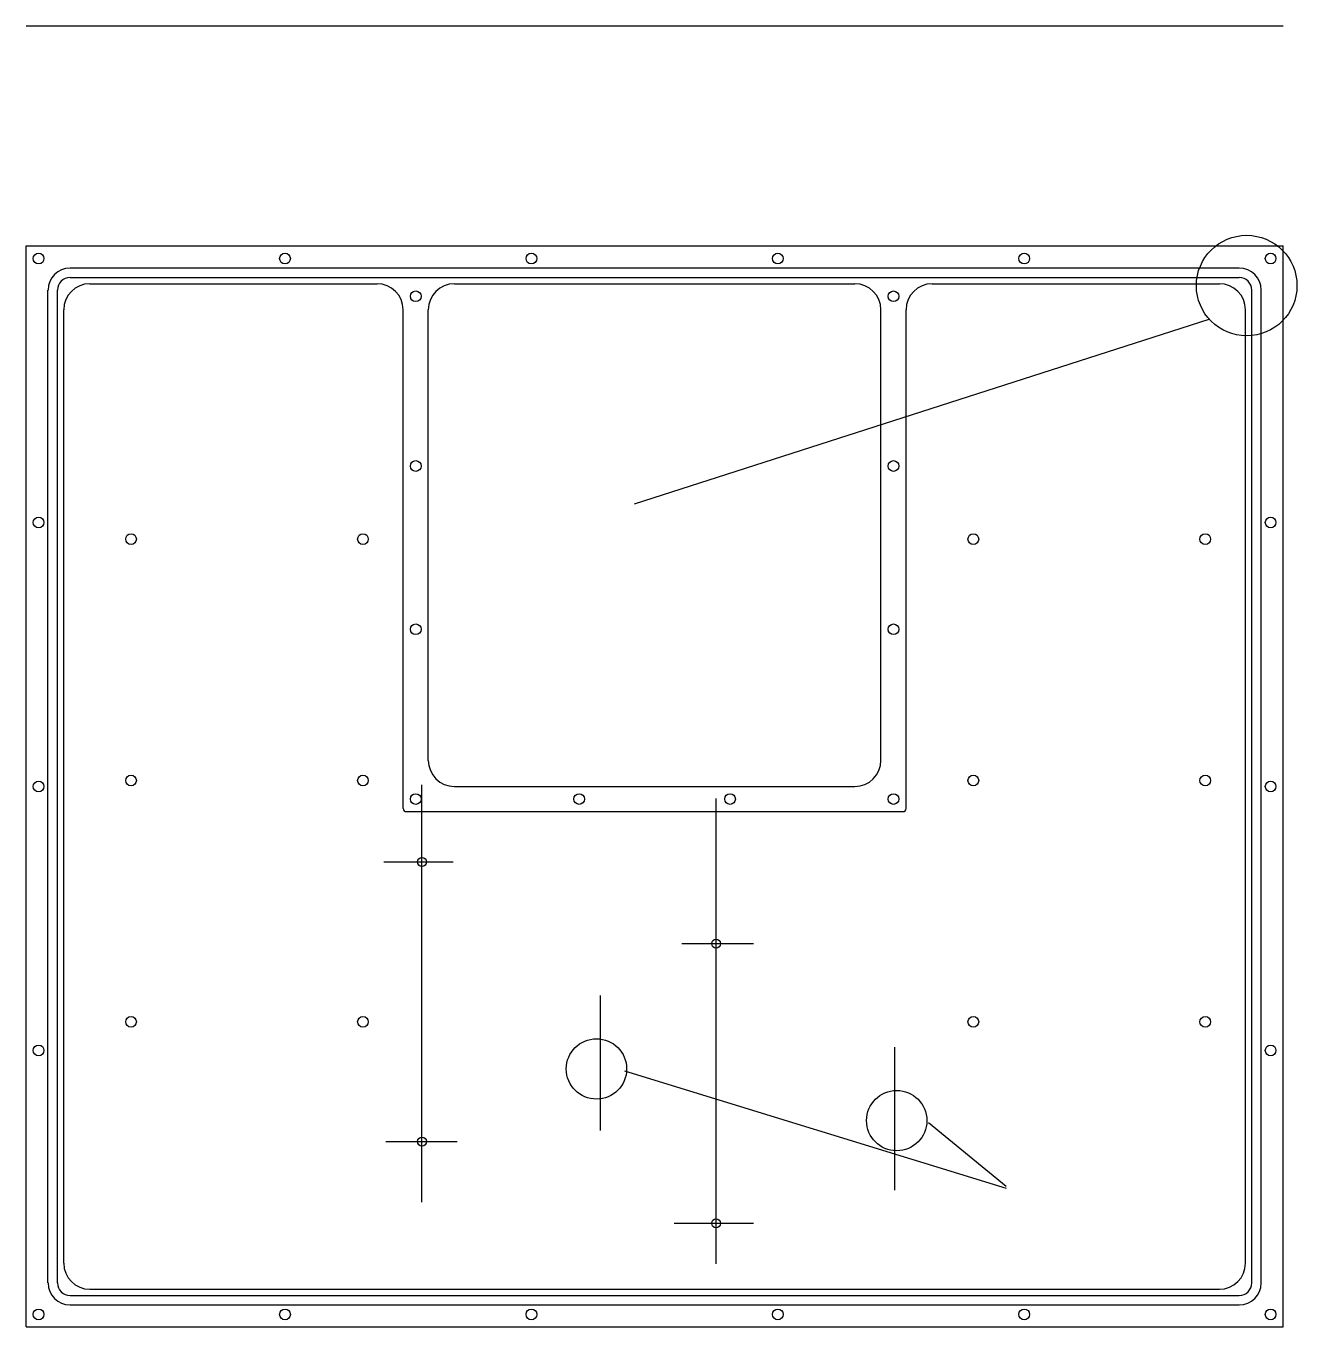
# Model space of a CAD drawing. Extents: x 0 to 12.6, y -10.8 to 2.2.
import ezdxf

# ---------------------------------------------------------------- set-up
doc = ezdxf.new("R2010")
doc.units = 0
doc.header["$MEASUREMENT"] = 0
doc.layers.get('0').update_dxf_attribs({"linetype": 'CONTINUOUS'})

msp = doc.modelspace()

# ---------------------------------------------------------------- linework, layer by layer
for p, q in [((0, 2.188), (12.5, 2.188)), ((0, 0), (12.5, 0)), ((0, -10.75), (0, 0)), ((12.5, -10.75), (12.5, 0)), ((0.438, -0.218), (12.062, -0.218)), ((0.438, -0.312), (12.062, -0.312)), ((0.635, -0.375), (3.49, -0.375)), ((4.26, -0.375), (8.24, -0.375)), ((9.01, -0.375), (11.865, -0.375)), ((0.218, -10.312), (0.218, -0.438)), ((0.312, -10.312), (0.312, -0.438)), ((12.188, -10.312), (12.188, -0.438)), ((12.281, -10.312), (12.281, -0.438)), ((0.375, -10.115), (0.375, -0.635)), ((3.75, -5.595), (3.75, -0.635)), ((4, -5.115), (4, -0.635)), ((8.5, -5.115), (8.5, -0.635)), ((8.75, -5.595), (8.75, -0.635)), ((12.125, -10.115), (12.125, -0.635)), ((11.761, -0.731), (6.048, -2.569)), ((3.937, -9.509), (3.937, -5.357)), ((4.26, -5.375), (8.24, -5.375)), ((6.862, -10.122), (6.862, -5.495)), ((3.78, -5.625), (8.72, -5.625)), ((3.557, -6.125), (4.248, -6.125)), ((6.522, -6.938), (7.234, -6.938)), ((5.713, -8.797), (5.713, -7.453)), ((8.638, -9.39), (8.638, -7.967)), ((5.949, -8.204), (9.745, -9.37)), ((8.974, -8.718), (9.745, -9.351)), ((3.576, -8.906), (4.288, -8.906)), ((6.443, -9.719), (7.234, -9.719)), ((0.438, -10.438), (12.062, -10.438)), ((0.635, -10.375), (11.865, -10.375)), ((0.438, -10.531), (12.062, -10.531)), ((0, -10.75), (12.5, -10.75))]:
    msp.add_line(p, q)
for centre, radius in [((12.137, -0.394), 0.5), ((0.125, -0.125), 0.0532), ((2.575, -0.125), 0.0532), ((5.025, -0.125), 0.0532), ((7.475, -0.125), 0.0532), ((9.925, -0.125), 0.0532), ((12.375, -0.125), 0.0532), ((3.875, -0.5), 0.0532), ((8.625, -0.5), 0.0532), ((3.875, -2.188), 0.0532), ((8.625, -2.188), 0.0532), ((0.125, -2.75), 0.0532), ((12.375, -2.75), 0.0532), ((1.044, -2.915), 0.0532), ((3.35, -2.915), 0.0532), ((9.419, -2.915), 0.0532), ((11.725, -2.915), 0.0532), ((3.875, -3.812), 0.0532), ((8.625, -3.812), 0.0532), ((1.044, -5.315), 0.0532), ((3.35, -5.315), 0.0532), ((9.419, -5.315), 0.0532), ((11.725, -5.315), 0.0532), ((0.125, -5.375), 0.0532), ((12.375, -5.375), 0.0532), ((3.875, -5.5), 0.0532), ((5.5, -5.5), 0.0532), ((7, -5.5), 0.0532), ((8.625, -5.5), 0.0532), ((3.937, -6.125), 0.0445), ((6.862, -6.938), 0.0445), ((1.044, -7.715), 0.0532), ((3.35, -7.715), 0.0532), ((9.419, -7.715), 0.0532), ((11.725, -7.715), 0.0532), ((5.672, -8.184), 0.3), ((0.125, -8), 0.0532), ((12.375, -8), 0.0532), ((8.657, -8.698), 0.3), ((3.937, -8.906), 0.0445), ((6.862, -9.719), 0.0445), ((0.125, -10.625), 0.0532), ((2.575, -10.625), 0.0532), ((5.025, -10.625), 0.0532), ((7.475, -10.625), 0.0532), ((9.925, -10.625), 0.0532), ((12.375, -10.625), 0.0532)]:
    msp.add_circle(centre, radius)
for centre, radius, start, end in [((0.438, -0.438), 0.219, 90, 180), ((12.062, -0.438), 0.219, 0, 90), ((0.438, -0.438), 0.125, 90, 180), ((0.635, -0.635), 0.26, 90, 180), ((3.49, -0.635), 0.26, 0, 90), ((4.26, -0.635), 0.26, 90, 180), ((8.24, -0.635), 0.26, 0, 90), ((9.01, -0.635), 0.26, 90, 180), ((11.865, -0.635), 0.26, 0, 90), ((12.062, -0.438), 0.125, 0, 90), ((4.26, -5.115), 0.26, 180, 270), ((8.24, -5.115), 0.26, 270, 0), ((3.78, -5.595), 0.03, 180, 270), ((8.72, -5.595), 0.03, 270, 0), ((0.635, -10.115), 0.26, 180, 270), ((11.865, -10.115), 0.26, 270, 0), ((0.438, -10.312), 0.219, 180, 270), ((0.438, -10.312), 0.125, 180, 270), ((12.062, -10.312), 0.125, 270, 0), ((12.062, -10.312), 0.219, 270, 0)]:
    msp.add_arc(centre, radius, start, end)

doc.saveas('drawing.dxf')
